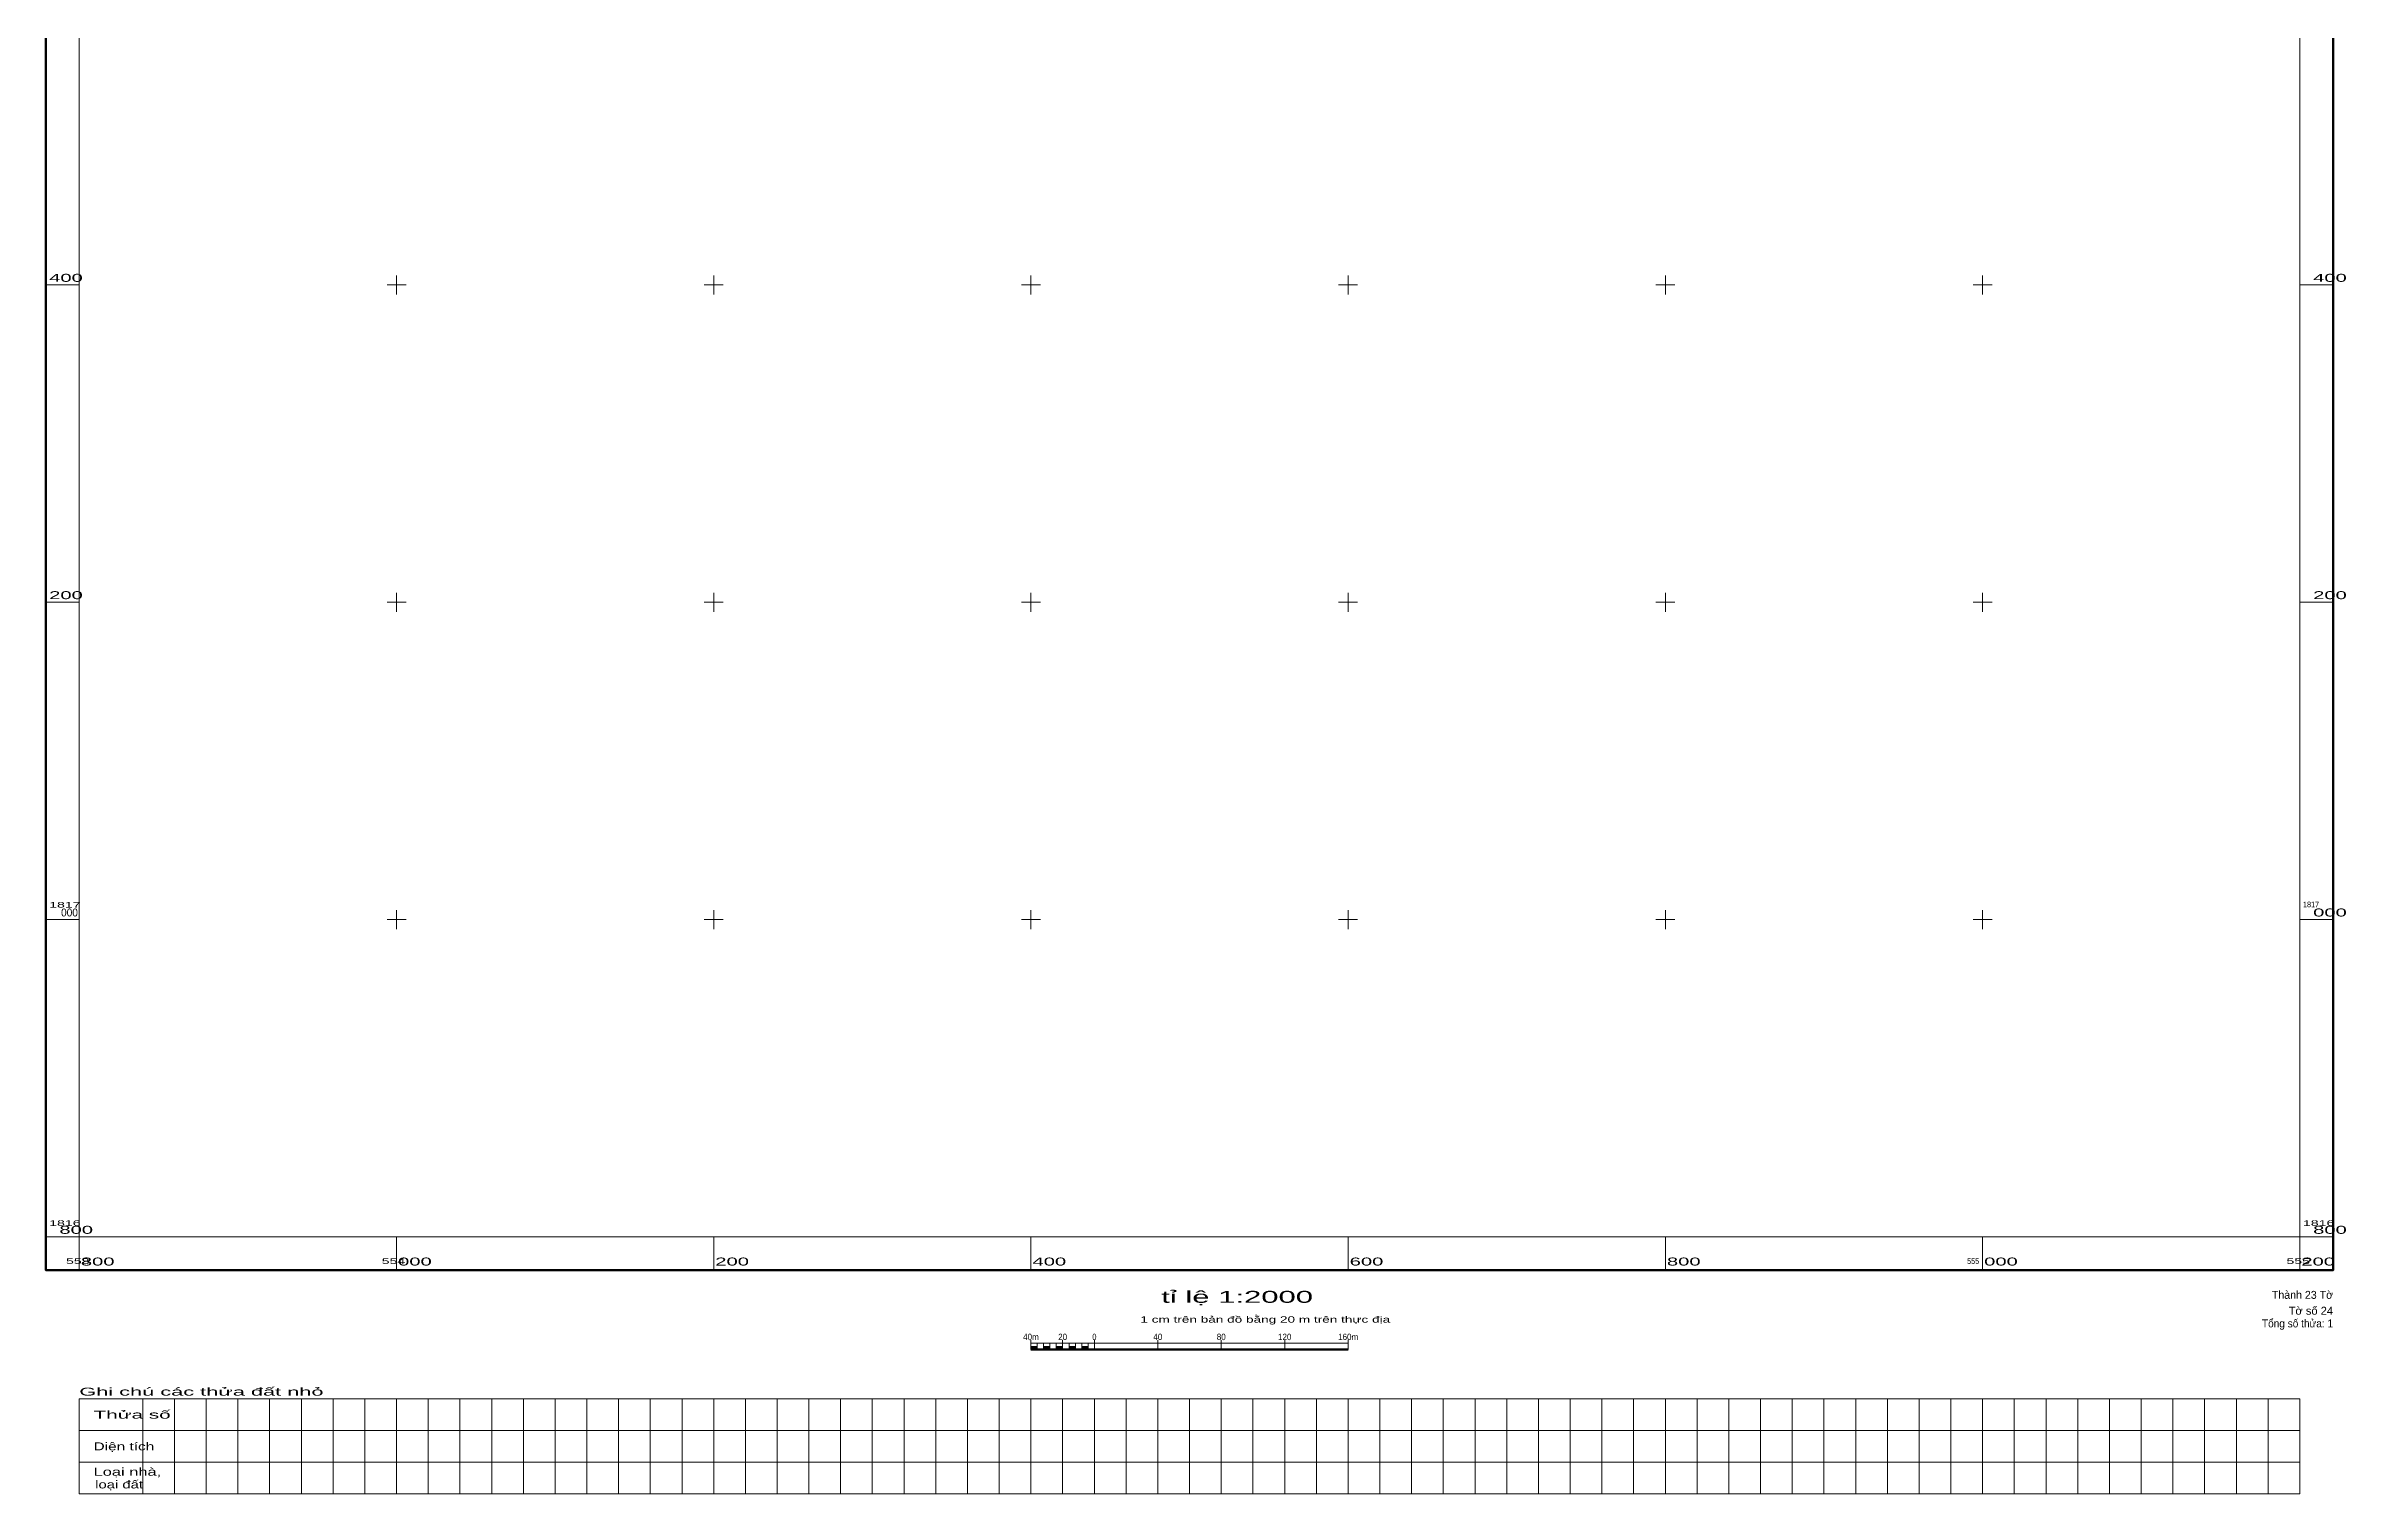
# Model space of a CAD drawing. Header units: metres. Extents: x 553779 to 555238, y 1816638 to 1818463.
# Drawn here: x 553779 to 555229, y 1816638 to 1817551 of the extents above; entities that cross this region are included whole.
import ezdxf
from ezdxf.enums import TextEntityAlignment as Align

# ---------------------------------------------------------------- set-up
doc = ezdxf.new("R2010")
doc.units = ezdxf.units.M
doc.header["$LTSCALE"] = 2
doc.layers.add('63', color=7, linetype='Continuous', lineweight=13)

msp = doc.modelspace()

# ---------------------------------------------------------------- hatches: boundary and pattern name
at = {"layer": '63'}
for points in [[(554400, 1816729), (554400, 1816731), (554404, 1816731), (554404, 1816729)], [(554408, 1816729), (554408, 1816731), (554412, 1816731), (554412, 1816729)], [(554416, 1816729), (554416, 1816731), (554420, 1816731), (554420, 1816729)], [(554424, 1816729), (554424, 1816731), (554428, 1816731), (554428, 1816729)], [(554432, 1816729), (554432, 1816731), (554436, 1816731), (554436, 1816729)]]:
    msp.add_hatch(color=256, dxfattribs=at).paths.add_polyline_path(points)

# ---------------------------------------------------------------- linework, layer by layer
for p, q in [((553800, 1817400), (553779, 1817400)), ((553994, 1817400), (554006, 1817400)), ((554000, 1817394), (554000, 1817406)), ((554194, 1817400), (554206, 1817400)), ((554200, 1817394), (554200, 1817406)), ((554394, 1817400), (554406, 1817400)), ((554400, 1817394), (554400, 1817406)), ((554594, 1817400), (554606, 1817400)), ((554600, 1817394), (554600, 1817406)), ((554794, 1817400), (554806, 1817400)), ((554800, 1817394), (554800, 1817406)), ((554994, 1817400), (555006, 1817400)), ((555000, 1817394), (555000, 1817406)), ((555200, 1817400), (555221, 1817400)), ((554000, 1817194), (554000, 1817206)), ((554200, 1817194), (554200, 1817206)), ((554400, 1817194), (554400, 1817206)), ((554600, 1817194), (554600, 1817206)), ((554800, 1817194), (554800, 1817206)), ((555000, 1817194), (555000, 1817206)), ((553800, 1817200), (553779, 1817200)), ((553994, 1817200), (554006, 1817200)), ((554194, 1817200), (554206, 1817200)), ((554394, 1817200), (554406, 1817200)), ((554594, 1817200), (554606, 1817200)), ((554794, 1817200), (554806, 1817200)), ((554994, 1817200), (555006, 1817200)), ((555200, 1817200), (555221, 1817200)), ((554000, 1816994), (554000, 1817006)), ((554200, 1816994), (554200, 1817006)), ((554400, 1816994), (554400, 1817006)), ((554600, 1816994), (554600, 1817006)), ((554800, 1816994), (554800, 1817006)), ((555000, 1816994), (555000, 1817006)), ((553800, 1817000), (553779, 1817000)), ((553994, 1817000), (554006, 1817000)), ((554194, 1817000), (554206, 1817000)), ((554394, 1817000), (554406, 1817000)), ((554594, 1817000), (554606, 1817000)), ((554794, 1817000), (554806, 1817000)), ((554994, 1817000), (555006, 1817000)), ((555200, 1817000), (555221, 1817000)), ((553800, 1816800), (553779, 1816800)), ((553800, 1816800), (553800, 1816779)), ((554000, 1816800), (554000, 1816779)), ((554200, 1816800), (554200, 1816779)), ((554400, 1816800), (554400, 1816779)), ((554600, 1816800), (554600, 1816779)), ((554800, 1816800), (554800, 1816779)), ((555000, 1816800), (555000, 1816779)), ((555200, 1816800), (555200, 1816779)), ((555200, 1816800), (555221, 1816800)), ((554400, 1816729), (554400, 1816735)), ((554400, 1816733), (554600, 1816733)), ((554404, 1816729), (554404, 1816733)), ((554408, 1816729), (554408, 1816733)), ((554412, 1816729), (554412, 1816733)), ((554416, 1816729), (554416, 1816733)), ((554420, 1816729), (554420, 1816735)), ((554420, 1816729), (554420, 1816733)), ((554424, 1816729), (554424, 1816733)), ((554428, 1816729), (554428, 1816733)), ((554432, 1816729), (554432, 1816733)), ((554436, 1816729), (554436, 1816733)), ((554440, 1816729), (554440, 1816735)), ((554480, 1816729), (554480, 1816735)), ((554520, 1816729), (554520, 1816735)), ((554560, 1816729), (554560, 1816735)), ((554600, 1816729), (554600, 1816735)), ((553840, 1816698), (553840, 1816638)), ((553860, 1816698), (553860, 1816638)), ((553880, 1816698), (553880, 1816638)), ((553900, 1816698), (553900, 1816638)), ((553920, 1816698), (553920, 1816638)), ((553940, 1816698), (553940, 1816638)), ((553960, 1816698), (553960, 1816638)), ((553980, 1816698), (553980, 1816638)), ((554000, 1816698), (554000, 1816638)), ((554020, 1816698), (554020, 1816638)), ((554040, 1816698), (554040, 1816638)), ((554060, 1816698), (554060, 1816638)), ((554080, 1816698), (554080, 1816638)), ((554100, 1816698), (554100, 1816638)), ((554120, 1816698), (554120, 1816638)), ((554140, 1816698), (554140, 1816638)), ((554160, 1816698), (554160, 1816638)), ((554180, 1816698), (554180, 1816638)), ((554200, 1816698), (554200, 1816638)), ((554220, 1816698), (554220, 1816638)), ((554240, 1816698), (554240, 1816638)), ((554260, 1816698), (554260, 1816638)), ((554280, 1816698), (554280, 1816638)), ((554300, 1816698), (554300, 1816638)), ((554320, 1816698), (554320, 1816638)), ((554340, 1816698), (554340, 1816638)), ((554360, 1816698), (554360, 1816638)), ((554380, 1816698), (554380, 1816638)), ((554400, 1816698), (554400, 1816638)), ((554420, 1816698), (554420, 1816638)), ((554440, 1816698), (554440, 1816638)), ((554460, 1816698), (554460, 1816638)), ((554480, 1816698), (554480, 1816638)), ((554500, 1816698), (554500, 1816638)), ((554520, 1816698), (554520, 1816638)), ((554540, 1816698), (554540, 1816638)), ((554560, 1816698), (554560, 1816638)), ((554580, 1816698), (554580, 1816638)), ((554600, 1816698), (554600, 1816638)), ((554620, 1816698), (554620, 1816638)), ((554640, 1816698), (554640, 1816638)), ((554660, 1816698), (554660, 1816638)), ((554680, 1816698), (554680, 1816638)), ((554700, 1816698), (554700, 1816638)), ((554720, 1816698), (554720, 1816638)), ((554740, 1816698), (554740, 1816638)), ((554760, 1816698), (554760, 1816638)), ((554780, 1816698), (554780, 1816638)), ((554800, 1816698), (554800, 1816638)), ((554820, 1816698), (554820, 1816638)), ((554840, 1816698), (554840, 1816638)), ((554860, 1816698), (554860, 1816638)), ((554880, 1816698), (554880, 1816638)), ((554900, 1816698), (554900, 1816638)), ((554920, 1816698), (554920, 1816638)), ((554940, 1816698), (554940, 1816638)), ((554960, 1816698), (554960, 1816638)), ((554980, 1816698), (554980, 1816638)), ((555000, 1816698), (555000, 1816638)), ((555020, 1816698), (555020, 1816638)), ((555040, 1816698), (555040, 1816638)), ((555060, 1816698), (555060, 1816638)), ((555080, 1816698), (555080, 1816638)), ((555100, 1816698), (555100, 1816638)), ((555120, 1816698), (555120, 1816638)), ((555140, 1816698), (555140, 1816638)), ((555160, 1816698), (555160, 1816638)), ((555180, 1816698), (555180, 1816638)), ((553800, 1816678), (555200, 1816678)), ((553800, 1816658), (555200, 1816658))]:
    msp.add_line(p, q, dxfattribs=at)
at = {"layer": '63', "lineweight": 53}
msp.add_line((554400, 1816729), (554600, 1816729), dxfattribs=at)
at = {"layer": '63', "lineweight": 158}
msp.add_lwpolyline([(553779, 1818221), (555221, 1818221), (555221, 1816779), (553779, 1816779)], close=True, dxfattribs=at)
at = {"layer": '63'}
for points in [[(553800, 1818200), (555200, 1818200), (555200, 1816800), (553800, 1816800)], [(554400, 1816729), (554400, 1816731), (554404, 1816731), (554404, 1816729)], [(554408, 1816729), (554408, 1816731), (554412, 1816731), (554412, 1816729)], [(554416, 1816729), (554416, 1816731), (554420, 1816731), (554420, 1816729)], [(554424, 1816729), (554424, 1816731), (554428, 1816731), (554428, 1816729)], [(554432, 1816729), (554432, 1816731), (554436, 1816731), (554436, 1816729)], [(553800, 1816698), (555200, 1816698), (555200, 1816638), (553800, 1816638)]]:
    msp.add_lwpolyline(points, close=True, dxfattribs=at)

# ---------------------------------------------------------------- texts
for s, height, width, p in [('400', 5, 1.9, (553781, 1817402)), ('200', 5, 1.9, (553781, 1817202)), ('1817', 3.5, 1.9, (553781, 1817007.61)), ('000', 5, 0.95, (553788.51, 1817002)), ('1817', 3.5, 0.95, (555202, 1817007.85)), ('1816', 3.5, 1.9, (553781, 1816807)), ('1816', 3.5, 1.9, (555202, 1816807)), ('800', 5, 1.9, (553801, 1816782)), ('000', 5, 1.9, (554001, 1816782)), ('200', 5, 1.9, (554201, 1816782)), ('400', 5, 1.9, (554401, 1816782)), ('600', 5, 1.9, (554601, 1816782)), ('800', 5, 1.9, (554801, 1816782)), ('000', 5, 1.9, (555001, 1816782)), ('200', 5, 1.9, (555201, 1816782)), ('Ghi chú các thửa đất nhỏ', 5, 2.05, (553800, 1816700)), ('Thửa số', 5, 1.95, (553809, 1816685.5)), ('Diện tích', 5, 1.45, (553809, 1816665.5)), ('Loại nhà,', 5, 1.55, (553809, 1816649.5)), ('loại đất', 5, 1.4, (553810, 1816641.5))]:
    msp.add_text(s, height=height, dxfattribs=dict(at, width=width)).set_placement(p)
for s, height, width, p in [('400', 5, 1.9, (555229.64, 1817402)), ('200', 5, 1.9, (555229.64, 1817202)), ('000', 5, 1.9, (555229.64, 1817002)), ('800', 5, 1.9, (553808.64, 1816802)), ('800', 5, 1.9, (555229.64, 1816802)), ('553', 3.5, 1.9, (553806.45, 1816783)), ('554', 3.5, 1.9, (554005.51, 1816783)), ('555', 3.5, 0.95, (554997.9, 1816783)), ('555', 3.5, 1.9, (555206.45, 1816783)), ('Tờ số 24', 5, 1.05, (555221, 1816751)), ('Tổng số thửa: 1', 5, 0.95, (555221, 1816743))]:
    msp.add_text(s, height=height, dxfattribs=dict(at, width=width)).set_placement(p, align=Align.RIGHT)
for s, height, width, p in [('tỉ lệ 1:2000', 7.5, 1.95, (554530.01, 1816758.5)), ('1 cm trên bản đồ bằng 20 m trên thực địa', 4, 1.6, (554547.75, 1816746)), ('40m', 4, 0.95, (554400, 1816735)), ('20', 4, 0.95, (554420, 1816735)), ('0', 4, 0.9, (554440, 1816735)), ('40', 4, 0.95, (554480, 1816735)), ('80', 4, 0.95, (554520, 1816735)), ('120', 4, 0.95, (554559.99, 1816735)), ('160m', 4, 0.95, (554600.01, 1816735))]:
    msp.add_text(s, height=height, dxfattribs=dict(at, width=width)).set_placement(p, align=Align.CENTER)
msp.add_text('Thành 23 Tờ', height=5, dxfattribs=at).set_placement((555221, 1816761), align=Align.RIGHT)

doc.saveas('drawing.dxf')
